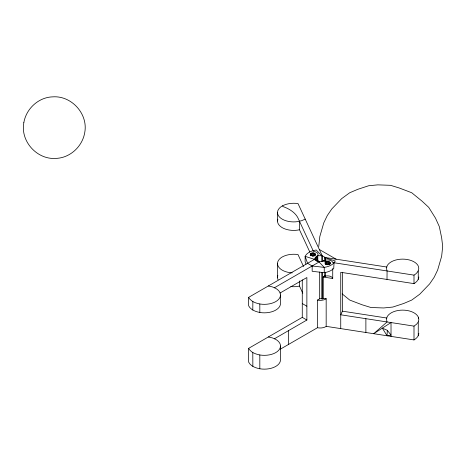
<?xml version="1.0" encoding="UTF-8"?>
<svg xmlns="http://www.w3.org/2000/svg" width="466" height="466" viewBox="0 0 466 466"><rect width="100%" height="100%" fill="white"/><g stroke="black" fill="none" stroke-linecap="round" stroke-linejoin="round"><path stroke-width="0.7" d="M387.304 330.307L387.077 335.77L391.021 335.048L387.304 330.307L382.341 328.134L387.001 335.666M318.761 246.409L319.816 236.536L323.806 222.8L327.289 215.554L331.827 208.914L341.724 198.586L349.745 192.738L357.766 189.33L368.641 185.759L377.792 184.856L390.555 185.317L399.315 188.019L411.717 192.738L421.998 201.114L428.726 207.353L435.506 218.175L439.298 226.552L441.646 237.759L442.7 246.409L441.646 256.277L437.656 270.012L434.172 277.264L429.635 283.905L419.732 294.227L411.717 300.075L403.696 303.488L392.821 307.053L383.664 307.962L370.907 307.502L362.14 304.793L349.745 300.075L342.166 293.9M315.016 260.005L315.191 257.902L315.709 257.174L317.806 255.356L318.872 255.776C321.266 255.345 325.979 256.178 325.245 259.457L325.711 260.121A5.208 3.006 0 0 1 332.433 261.845L332.73 262.556L414 275.126C417.157 273.425 419.913 269.762 418.305 266.092A16.188 9.343 0 0 0 402.717 259.125A16.188 9.343 0 0 0 387.036 266.016L386.465 268.433L387.077 270.962L387.001 279.355M418.835 277.008C418.637 279.979 416.418 282.169 414 283.625L340.739 272.295L340.739 328.606L414 339.935C416.371 338.467 418.724 336.318 418.835 333.318M418.276 321.895L418.835 319.507L418.305 317.09A16.188 9.343 0 0 0 402.717 310.123A16.188 9.343 0 0 0 387.036 317.014L386.465 319.431L387.077 321.959L414 326.124L416.633 324.173L418.276 321.895L418.252 335.759M342.423 272.266L342.423 311.166L340.739 314.789L387.077 321.959L373.662 333.703L391.021 322.571L391.021 336.382M418.235 270.973L418.282 279.373M310.28 254.663C311.247 256.387 314.457 256.387 315.424 254.663L315.424 254.191C314.457 252.461 311.247 252.461 310.28 254.191L310.28 255.519M325.256 262.241L325.006 263.162C325.973 264.886 329.177 264.886 330.144 263.162L330.144 262.69C329.223 261.047 326.567 261.082 325.256 262.241L325.256 264.234M282.501 205.844L283.013 206.56A34.158 19.718 0 0 1 297.873 217.797L313.502 251.465L314.463 251.57A5.208 3.006 0 0 1 317.806 255.356L317.806 260.669L317.218 261.374L317.218 256.061M323.439 277.054L325.711 276.058A5.208 3.006 0 0 1 332.433 277.783L332.73 278.493L323.253 277.025L323.253 298.275L319.676 298.828L317.538 300.057L317.538 327.685L280.52 349.063M317.538 327.685L318.196 327.843A7.806 4.509 0 0 0 325.74 326.672L326.171 326.351L326.171 298.723L325.74 299.05A7.806 4.509 0 0 1 318.196 300.215L317.538 300.057M305.218 219.107L301.729 220.674L297.821 221.6A16.188 9.343 0 0 1 279.647 217.203A16.188 9.343 0 0 1 282.297 205.931C287.091 203.392 292.683 202.827 298.001 203.56L322.321 255.956L322.321 261.717M280.497 295.036L280.497 303.535A16.188 9.343 0 0 1 260.057 312.511C255.688 311.69 250.883 309.995 248.652 305.842L248.652 297.343L315.086 258.98M274.392 287.784L319.676 261.642M280.014 293.038L306.873 277.532L306.873 320.031L274.404 338.788M280.497 346.034L280.497 359.845A16.188 9.343 0 0 1 260.057 368.822C255.688 368.006 250.877 366.334 248.652 362.152L248.652 348.341L302.271 317.375L306.873 320.031M325.711 260.121L323.253 261.088M315.016 258.677C316.164 262.44 321.686 262.23 324.517 260.494M323.253 277.025L325.245 275.394L325.711 276.058M299.463 221.216L299.463 229.715L297.821 230.099A16.188 9.343 0 0 1 277.835 219.201M299.463 280.934L299.463 286.025L297.821 286.409A16.188 9.343 0 0 1 290.813 286.573M268.364 285.967L272.464 286.922L275.802 288.413A16.188 9.343 0 0 1 278.295 299.702A16.188 9.343 0 0 1 260.057 304.013C255.694 303.191 250.924 301.502 248.663 297.378M268.364 336.959L272.464 337.92L275.802 339.411A16.188 9.343 0 0 1 278.295 350.7A16.188 9.343 0 0 1 260.057 355.01C255.688 354.195 250.877 352.523 248.652 348.341M321.814 261.595L321.814 255.834L316.175 249.968L312.406 250.865A15.617 9.017 0 0 0 305.131 256.341L307.56 263.325L312.162 265.981L324.254 267.385A15.617 9.017 0 0 0 333.738 263.185L335.299 261.007L325.14 257.756L325.14 260.634M334.04 262.76L333.738 268.498A15.617 9.017 0 0 1 324.254 272.697L312.162 271.294L312.162 265.981M386.797 267.03L324.93 257.459L324.93 261.059M323.253 298.275L326.171 298.723M342.423 311.166L386.797 318.028M326.171 326.351L340.739 328.606M315.301 259.609L305.131 256.341L305.131 261.653L306.016 264.193M317.806 260.669L318.872 261.088M319.315 249.479L336.137 259.195M323.899 260.803L325.734 261.863L325.734 264.519M302.271 303.564L306.873 306.22M252.857 301.595L252.793 310.053M318.604 261.513L324.254 267.385L324.254 272.697M299.463 286.025L302.801 293.207M299.463 229.715L309.82 252.042M303.576 266.564L298.001 254.558C292.683 253.807 287.091 254.372 282.297 256.929A16.188 9.343 0 0 0 278.464 266.727A16.188 9.343 0 0 0 292.223 272.866M418.334 317.235L418.334 318.692M414 275.126L414 283.625M414 326.124L414 339.935M365.88 318.686L365.88 332.497M332.73 268.573L332.73 278.493M330.144 262.69L330.144 264.018M329.893 262.241L329.893 264.234M329.415 261.863L329.415 264.519M328.757 261.583L328.757 264.239M327.982 261.443L327.982 264.764M327.167 261.443L327.167 264.758M326.392 261.583L326.392 264.239M325.14 272.156L325.14 275.755M324.93 272.581L324.93 276.903M322.321 272.517L322.321 299.16M321.814 272.394L321.814 299.038M319.676 272.022L319.676 298.828M316.513 256.539L316.513 261.187M315.709 257.174L315.709 260.494M315.173 253.743L315.173 255.735M315.191 257.902L315.191 259.894M314.696 253.364L314.696 256.02M314.037 253.085L314.037 255.741M313.263 252.939L313.263 256.259M312.447 252.939L312.447 256.259M311.672 253.085L311.672 255.741M311.014 253.364L311.014 255.356M310.537 253.743L310.537 255.735M302.271 279.897L302.271 317.375M288.471 330.656L288.471 344.467M277.509 212.525L277.509 221.03M277.509 263.523L277.509 277.334M259.812 303.954L259.824 312.453M259.812 354.952L259.824 368.763M252.793 352.552L252.857 366.404M278.045 279.757A16.188 9.343 0 0 1 277.835 275.511M23.83 122.692C20.254 141.245 36.989 159.768 55.751 158.405C70.022 158.044 82.441 146.499 84.742 132.56C88.313 114.007 71.583 95.489 52.815 96.852C38.544 97.208 26.131 108.759 23.83 122.692"/></g></svg>
